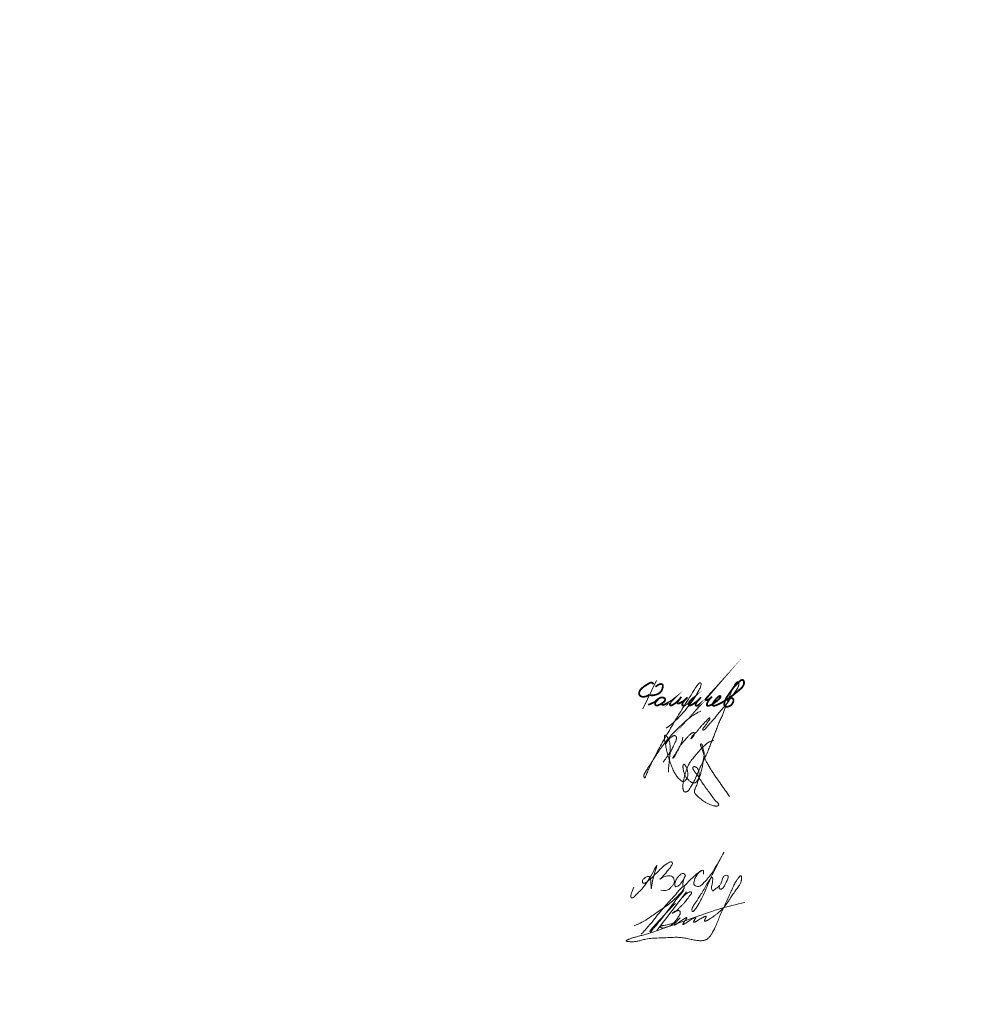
# Model space of a CAD drawing. Header units: millimetres. Extents: x 0 to 210, y 0 to 297.
# Drawn here: x 0 to 96.7, y 0 to 99.8 of the extents above; entities that cross this region are included whole.
import ezdxf

# ---------------------------------------------------------------- set-up
doc = ezdxf.new("R2010")
doc.units = ezdxf.units.MM
for name, pattern in [('K5LT32789', [0]), ('K5LT32790', [0]), ('K5LT32791', [0])]:
    doc.linetypes.add(name, pattern=pattern)
doc.layers.add('Системный слой', color=7, linetype='Continuous')

# ---------------------------------------------------------------- blocks, each defined once
blk = doc.blocks.new('U4')
at = {"layer": 'Системный слой', "color": 5, "linetype": 'K5LT32789', "lineweight": 18, "true_color": 0x0000ff}
for points in [[(67.138, 13.488), (66.991, 13.714), (66.758, 13.714), (66.539, 13.495), (66.291, 13.247), (66.093, 12.907), (66.009, 12.459), (66.146, 12.322), (66.387, 12.381), (66.535, 12.529), (66.708, 12.737), (66.946, 13.099), (67.205, 13.618), (66.946, 13.099), (66.856, 12.682), (66.856, 12.438), (66.917, 12.377), (67.028, 12.416), (67.532, 12.982), (68.083, 13.482), (68.362, 13.734), (68.66, 13.931), (68.797, 14.015), (68.907, 14.015), (68.963, 13.862), (68.963, 13.692), (68.963, 13.512), (68.963, 13.862), (68.907, 14.015), (68.797, 14.022), (68.362, 13.734), (67.96, 12.936), (67.96, 12.581), (68.123, 12.418), (68.354, 12.358), (68.587, 12.358), (68.775, 12.546), (69.013, 12.785), (69.78, 13.551), (71.627, 16.981), (69.78, 13.551), (69.124, 11.913), (68.621, 10.852), (68.167, 10.14), (67.869, 9.786), (67.776, 9.864), (67.776, 10.167), (67.989, 10.548), (68.378, 11.067), (68.996, 12.088), (69.622, 13.157), (69.758, 13.293), (69.86, 13.278), (69.89, 13.112), (69.837, 12.75), (69.795, 12.462), (69.739, 12.176), (69.797, 11.966), (69.915, 11.904), (70.078, 12.068), (70.387, 12.311), (70.665, 12.588), (70.488, 12.22), (70.571, 12.137), (70.695, 12.085), (70.834, 12.137), (71.008, 12.311), (71.474, 13.281), (71.418, 13.478), (71.242, 13.527), (71.014, 13.471), (70.865, 13.181), (70.757, 12.849), (70.665, 12.563)], [(61.909, 12.309), (61.773, 11.93), (61.638, 11.555), (61.595, 11.322), (61.695, 11.222), (61.835, 11.222), (61.966, 11.353), (62.341, 11.728), (63.267, 12.654), (64.593, 15.26), (63.796, 13.312), (63.655, 11.57), (63.655, 13.176), (63.494, 13.435), (63.109, 13.352), (62.847, 13.09), (62.756, 12.854), (62.844, 12.688), (63.083, 12.688), (63.655, 13.176), (64.437, 13.958), (64.98, 14.5), (65.589, 14.901), (65.853, 14.822), (65.786, 14.601), (65.631, 14.321), (65.118, 13.714), (64.691, 13.208), (64.4, 13.011), (64.97, 13.396), (65.428, 13.48), (65.725, 13.415), (65.927, 13.265), (66.018, 13.021), (66.018, 12.731), (65.839, 12.464), (65.659, 12.283), (65.377, 12.001), (65.066, 11.93), (64.632, 12.009)]]:
    blk.add_open_spline(points, degree=3, dxfattribs=at)
blk = doc.blocks.new('U5')
at = {"layer": 'Системный слой', "color": 5, "linetype": 'K5LT32790', "lineweight": 18, "true_color": 0x0000ff}
blk.add_open_spline([(65.408, 23.902), (65.432, 24.785), (65.654, 25.782), (65.552, 26.836), (65.496, 27.041), (65.442, 27.178), (65.381, 27.296), (65.314, 27.401), (65.25, 27.488), (65.196, 27.553), (65.158, 27.592), (65.134, 27.613), (65.118, 27.624), (65.107, 27.631), (65.097, 27.636), (65.09, 27.638), (65.083, 27.64), (65.077, 27.64), (65.072, 27.64), (65.067, 27.639), (65.063, 27.638), (65.059, 27.636), (65.055, 27.633), (65.051, 27.629), (65.046, 27.623), (65.042, 27.617), (65.038, 27.609), (65.034, 27.599), (65.029, 27.585), (65.025, 27.568), (65.021, 27.545), (65.016, 27.513), (65.013, 27.465), (65.011, 27.4), (65.012, 27.317), (65.015, 27.223), (65.024, 27.12), (65.04, 27.005), (65.068, 26.861), (65.111, 26.667), (65.167, 26.376), (65.249, 25.963), (65.389, 25.44), (65.594, 24.88), (65.79, 24.353), (65.979, 23.913), (66.167, 23.593), (66.347, 23.363), (66.502, 23.202), (66.619, 23.089), (66.702, 23.028), (66.757, 23), (66.797, 22.985), (66.834, 22.976), (66.871, 22.972), (66.909, 22.971), (66.947, 22.975), (66.984, 22.982), (67.018, 22.993), (67.048, 23.006), (67.075, 23.022), (67.099, 23.04), (67.123, 23.062), (67.15, 23.092), (67.183, 23.138), (67.225, 23.203), (67.274, 23.288), (67.319, 23.384), (67.351, 23.478), (67.369, 23.567), (67.377, 23.656), (67.376, 23.757), (67.363, 23.882), (67.333, 24.037), (67.288, 24.203), (67.236, 24.355), (67.19, 24.467), (67.148, 24.538), (67.113, 24.586), (67.082, 24.623), (67.054, 24.653), (67.032, 24.672), (67.015, 24.684), (67.003, 24.69), (66.994, 24.693), (66.986, 24.696), (66.979, 24.696), (66.974, 24.697), (66.969, 24.696), (66.964, 24.695), (66.959, 24.693), (66.955, 24.691), (66.95, 24.687), (66.944, 24.683), (66.939, 24.677), (66.933, 24.669), (66.926, 24.659), (66.918, 24.645), (66.909, 24.626), (66.9, 24.6), (66.89, 24.566), (66.881, 24.526), (66.875, 24.48), (66.872, 24.427), (66.876, 24.363), (66.888, 24.277), (66.91, 24.153), (66.937, 23.994), (66.981, 23.817), (67.043, 23.652), (67.121, 23.5), (67.215, 23.355), (67.326, 23.213), (67.448, 23.087), (67.563, 22.986), (67.663, 22.917), (67.748, 22.873), (67.821, 22.845), (67.888, 22.827), (67.947, 22.818), (67.998, 22.817), (68.041, 22.82), (68.077, 22.828), (68.109, 22.839), (68.137, 22.852), (68.165, 22.869), (68.195, 22.892), (68.229, 22.923), (68.268, 22.966), (68.312, 23.025), (68.36, 23.1), (68.408, 23.191), (68.449, 23.292), (68.48, 23.399), (68.5, 23.513), (68.509, 23.635), (68.506, 23.766), (68.491, 23.898), (68.464, 24.019), (68.429, 24.12), (68.392, 24.2), (68.353, 24.261), (68.316, 24.308), (68.278, 24.345), (68.239, 24.376), (68.197, 24.403), (68.153, 24.425), (68.11, 24.442), (68.071, 24.453), (68.039, 24.457), (68.013, 24.458), (67.99, 24.456), (67.97, 24.451), (67.95, 24.445), (67.931, 24.437), (67.914, 24.427), (67.899, 24.417), (67.888, 24.407), (67.88, 24.397), (67.874, 24.388), (67.869, 24.379), (67.866, 24.371), (67.863, 24.361), (67.862, 24.35), (67.861, 24.337), (67.862, 24.323), (67.865, 24.305), (67.871, 24.284), (67.881, 24.256), (67.898, 24.218), (67.924, 24.166), (67.959, 24.096), (68.004, 24.015), (68.066, 23.922), (68.154, 23.815), (68.283, 23.662), (68.45, 23.426), (68.663, 23.089), (68.92, 22.67), (69.253, 22.222), (69.587, 21.785), (69.866, 21.402), (70.062, 21.118), (70.22, 20.968), (70.324, 20.879), (70.386, 20.811), (70.424, 20.754), (70.447, 20.711), (70.463, 20.674), (70.472, 20.643), (70.476, 20.619), (70.477, 20.601), (70.476, 20.587), (70.473, 20.574), (70.47, 20.564), (70.466, 20.555), (70.46, 20.546), (70.454, 20.538), (70.445, 20.53), (70.435, 20.521), (70.421, 20.512), (70.404, 20.502), (70.382, 20.493), (70.354, 20.484), (70.323, 20.476), (70.287, 20.471), (70.244, 20.469), (70.191, 20.472), (70.12, 20.483), (70.017, 20.504), (69.864, 20.546), (69.642, 20.625), (69.374, 20.744), (69.093, 20.882), (68.87, 21.025), (68.693, 21.173), (68.531, 21.317), (68.358, 21.471), (68.207, 21.606), (68.115, 21.713), (68.071, 21.782), (68.05, 21.826), (68.038, 21.865), (68.031, 21.901), (68.027, 21.939), (68.027, 21.976), (68.031, 22.014), (68.039, 22.053), (68.053, 22.097), (68.075, 22.154), (68.11, 22.229), (68.161, 22.346), (68.229, 22.507), (68.298, 22.72), (68.376, 22.952), (68.471, 23.204), (68.581, 23.508), (68.705, 23.896), (68.814, 24.341), (68.879, 24.757), (68.92, 25.092), (68.968, 25.353), (69.008, 25.566), (69.016, 25.738), (69, 25.875), (68.973, 26.007), (68.933, 26.155), (68.896, 26.309), (68.869, 26.449), (68.841, 26.553), (68.819, 26.626), (68.802, 26.673), (68.788, 26.703), (68.777, 26.719), (68.768, 26.73), (68.761, 26.736), (68.754, 26.741), (68.747, 26.745), (68.741, 26.747), (68.735, 26.749), (68.729, 26.749), (68.723, 26.749), (68.717, 26.748), (68.71, 26.747), (68.703, 26.744), (68.695, 26.74), (68.687, 26.736), (68.679, 26.73), (68.672, 26.724), (68.666, 26.717), (68.661, 26.709), (68.656, 26.7), (68.652, 26.69), (68.648, 26.679), (68.646, 26.666), (68.645, 26.65), (68.646, 26.631), (68.649, 26.607), (68.655, 26.578), (68.666, 26.541), (68.684, 26.496), (68.71, 26.439), (68.747, 26.367), (68.783, 26.277), (68.816, 26.169), (68.854, 26.04), (68.909, 25.876), (68.979, 25.677), (69.047, 25.453), (69.104, 25.244), (69.173, 25.059), (69.257, 24.902), (69.357, 24.742), (69.472, 24.562), (69.604, 24.334), (69.776, 24.033), (69.997, 23.688), (70.251, 23.326), (70.496, 22.983), (70.938, 22.364), (71.287, 21.85), (71.554, 21.441)], degree=3, knots=[0, 0, 0, 0, 23.088924, 25.905784, 27.368497, 28.578535, 29.721875, 30.813961, 31.805183, 32.534012, 32.992903, 33.225793, 33.377047, 33.48833, 33.574551, 33.643805, 33.701224, 33.750367, 33.79387, 33.833355, 33.872141, 33.912355, 33.95659, 34.00557, 34.061357, 34.126468, 34.204109, 34.298549, 34.415744, 34.564555, 34.759459, 35.028229, 35.412864, 35.997175, 36.728139, 37.568941, 38.433825, 39.401332, 40.578431, 42.235398, 44.569602, 48.269133, 53.187712, 58.58434, 63.764044, 67.778676, 70.998143, 73.369834, 75.349816, 76.796874, 77.581324, 78.028914, 78.378087, 78.696803, 79.013489, 79.343373, 79.678587, 80.006824, 80.317932, 80.606471, 80.866035, 81.11641, 81.383983, 81.718354, 82.16781, 82.839361, 83.733235, 84.705422, 85.582724, 86.324391, 87.057116, 87.890757, 88.945341, 90.321141, 91.965571, 93.426367, 94.484215, 95.101021, 95.580997, 96.013141, 96.361093, 96.626002, 96.782739, 96.889142, 96.971138, 97.03813, 97.095272, 97.145901, 97.188561, 97.228747, 97.268915, 97.315311, 97.366861, 97.425655, 97.494454, 97.577142, 97.679623, 97.811915, 97.985663, 98.226797, 98.532587, 98.897786, 99.296036, 99.737821, 100.261724, 100.964229, 101.99978, 103.525411, 105.150667, 106.72453, 108.093532, 109.590313, 111.195302, 112.777483, 114.126394, 115.159714, 115.93325, 116.599105, 117.196687, 117.716186, 118.147278, 118.512091, 118.830828, 119.112084, 119.376147, 119.650254, 119.966184, 120.348472, 120.832611, 121.462575, 122.257884, 123.166317, 124.121896, 125.077441, 126.058759, 127.110722, 128.27138, 129.455541, 130.54928, 131.472222, 132.224076, 132.842804, 133.343527, 133.786162, 134.209733, 134.641953, 135.076751, 135.490934, 135.840567, 136.1162, 136.329021, 136.516582, 136.697073, 136.87991, 137.063295, 137.235465, 137.38613, 137.514261, 137.623548, 137.718445, 137.797689, 137.875651, 137.957944, 138.055516, 138.163779, 138.288043, 138.436309, 138.622516, 138.862075, 139.203128, 139.704326, 140.381097, 141.218915, 142.127317, 143.259517, 144.821141, 147.317764, 150.75711, 155.19517, 160.069171, 165.224464, 169.471142, 172.421411, 174.092925, 175.138298, 175.966748, 176.479558, 176.900272, 177.244752, 177.52135, 177.72293, 177.873709, 177.996322, 178.101436, 178.195314, 178.281517, 178.366118, 178.454913, 178.554755, 178.670049, 178.807074, 178.975201, 179.187234, 179.439473, 179.719727, 180.029511, 180.383269, 180.823448, 181.407111, 182.246837, 183.563618, 185.512414, 188.365901, 191.16936, 193.636194, 195.215931, 197.147086, 199.269225, 201.224518, 202.392176, 202.935446, 203.335749, 203.665039, 203.98044, 204.30527, 204.630666, 204.95421, 205.28424, 205.683122, 206.145312, 206.866804, 207.837862, 209.464316, 211.387339, 213.648133, 215.828171, 218.361631, 222.046321, 226.400789, 230.237614, 232.987127, 235.143069, 237.145235, 238.600123, 239.59432, 240.714469, 242.086859, 243.579513, 244.83703, 245.773068, 246.379449, 246.80954, 247.077534, 247.227517, 247.33398, 247.41847, 247.489521, 247.552012, 247.609222, 247.663606, 247.717168, 247.768592, 247.820784, 247.876677, 247.942191, 248.018083, 248.10247, 248.189421, 248.269471, 248.347072, 248.425637, 248.512886, 248.605679, 248.706816, 248.820413, 248.952282, 249.111489, 249.313956, 249.574155, 249.89782, 250.303709, 250.841791, 251.528272, 252.381244, 253.359593, 254.475963, 255.872687, 257.851092, 259.938273, 261.963603, 263.469883, 265.046448, 266.586695, 268.366913, 270.599666, 273.407082, 277.373027, 281.234201, 284.882343, 288.313023, 301, 301, 301, 301], dxfattribs=at)
blk = doc.blocks.new('U6')
at = {"layer": 'Системный слой', "color": 5, "linetype": 'K5LT32790', "lineweight": 18, "true_color": 0x0000ff}
for points, knots in [([(66.874, 27.413), (66.822, 27.093), (66.665, 26.686), (66.427, 26.193), (66.264, 25.932), (66.152, 25.719), (66.084, 25.585), (66.044, 25.508), (66.016, 25.462), (65.99, 25.428), (65.966, 25.398), (65.941, 25.371), (65.916, 25.344), (65.894, 25.321), (65.876, 25.305), (65.865, 25.295), (65.859, 25.29), (65.855, 25.287), (65.852, 25.285), (65.849, 25.284), (65.847, 25.283), (65.846, 25.282), (65.844, 25.282), (65.843, 25.282), (65.842, 25.283), (65.841, 25.284), (65.841, 25.286), (65.841, 25.288), (65.842, 25.291), (65.843, 25.294), (65.844, 25.297), (65.845, 25.302), (65.848, 25.308), (65.852, 25.318), (65.858, 25.333), (65.866, 25.352), (65.875, 25.374), (65.885, 25.4), (65.898, 25.43), (65.917, 25.464), (65.942, 25.501), (65.975, 25.546), (66.02, 25.605), (66.086, 25.695), (66.172, 25.825), (66.269, 25.988), (66.363, 26.157), (66.46, 26.33), (66.574, 26.52), (66.715, 26.721), (66.868, 26.9), (67, 27.057), (67.14, 27.223), (67.305, 27.415), (67.497, 27.604), (67.643, 27.745), (67.737, 27.819), (67.786, 27.848), (67.823, 27.866), (67.859, 27.881), (67.893, 27.892), (67.92, 27.897), (67.94, 27.899), (67.955, 27.899), (67.966, 27.898), (67.975, 27.896), (67.982, 27.893), (67.988, 27.89), (67.993, 27.886), (67.997, 27.882), (68.001, 27.877), (68.004, 27.872), (68.007, 27.865), (68.009, 27.858), (68.011, 27.848), (68.013, 27.836), (68.014, 27.821), (68.013, 27.799), (68.01, 27.769), (68.004, 27.73), (67.997, 27.687), (67.988, 27.643), (67.975, 27.602), (67.96, 27.566), (67.939, 27.53), (67.913, 27.492), (67.882, 27.453), (67.851, 27.415), (67.823, 27.383), (67.8, 27.36), (67.778, 27.34), (67.758, 27.322), (67.738, 27.305), (67.721, 27.292), (67.709, 27.284), (67.702, 27.279), (67.697, 27.276), (67.693, 27.275), (67.691, 27.273), (67.688, 27.273), (67.686, 27.272), (67.685, 27.272), (67.683, 27.273), (67.682, 27.273), (67.681, 27.274), (67.681, 27.275), (67.68, 27.277), (67.68, 27.278), (67.68, 27.28), (67.681, 27.283), (67.681, 27.286), (67.682, 27.289), (67.684, 27.293), (67.686, 27.299), (67.689, 27.307), (67.695, 27.318), (67.703, 27.334), (67.713, 27.351), (67.723, 27.369), (67.733, 27.385), (67.744, 27.403), (67.759, 27.427), (67.779, 27.463), (67.804, 27.51), (67.838, 27.562), (67.882, 27.617), (67.944, 27.68), (68.027, 27.751), (68.13, 27.838), (68.226, 27.94), (68.316, 28.049), (68.401, 28.151), (68.494, 28.26), (68.59, 28.375), (68.686, 28.5), (68.784, 28.628), (68.908, 28.758), (69.047, 28.887), (69.181, 29.012), (69.277, 29.113), (69.342, 29.187), (69.388, 29.238), (69.427, 29.281), (69.46, 29.317), (69.487, 29.344), (69.506, 29.36), (69.52, 29.37), (69.529, 29.375), (69.536, 29.378), (69.542, 29.38), (69.547, 29.381), (69.552, 29.381), (69.556, 29.381), (69.559, 29.38), (69.562, 29.379), (69.565, 29.377), (69.567, 29.375), (69.57, 29.373), (69.572, 29.37), (69.575, 29.366), (69.577, 29.361), (69.58, 29.355), (69.583, 29.347), (69.585, 29.336), (69.588, 29.322), (69.589, 29.305), (69.589, 29.286), (69.587, 29.268), (69.584, 29.249), (69.579, 29.231), (69.571, 29.211), (69.559, 29.188), (69.539, 29.158), (69.507, 29.116), (69.459, 29.052), (69.392, 28.967), (69.313, 28.865), (69.237, 28.749), (69.165, 28.633), (69.087, 28.543), (69.029, 28.466), (68.986, 28.404), (68.946, 28.358), (68.912, 28.325), (68.889, 28.299), (68.877, 28.279), (68.87, 28.264), (68.866, 28.251), (68.863, 28.239), (68.862, 28.226), (68.863, 28.214), (68.864, 28.201), (68.867, 28.189), (68.87, 28.178), (68.874, 28.17), (68.879, 28.163), (68.883, 28.158), (68.887, 28.154), (68.891, 28.15), (68.895, 28.148), (68.9, 28.145), (68.906, 28.144), (68.912, 28.143), (68.919, 28.142), (68.927, 28.143), (68.936, 28.144), (68.948, 28.147), (68.962, 28.152), (68.981, 28.16), (69.006, 28.173), (69.037, 28.192), (69.072, 28.216), (69.11, 28.245), (69.151, 28.281), (69.198, 28.329), (69.257, 28.4), (69.338, 28.508), (69.456, 28.663), (69.625, 28.853), (69.845, 29.084), (70.082, 29.36), (70.338, 29.674), (70.59, 29.983), (70.851, 30.279), (71.108, 30.572), (71.368, 30.893), (71.608, 31.243), (71.846, 31.588), (72.081, 31.901), (72.265, 32.176), (72.394, 32.376), (72.456, 32.514), (72.481, 32.606), (72.496, 32.68), (72.506, 32.739), (72.513, 32.782), (72.517, 32.816), (72.517, 32.847), (72.514, 32.873), (72.509, 32.896), (72.502, 32.914), (72.494, 32.932), (72.483, 32.948), (72.472, 32.963), (72.461, 32.974), (72.449, 32.984), (72.438, 32.991), (72.428, 32.996), (72.418, 32.999), (72.408, 33.001), (72.397, 33.003), (72.384, 33.002), (72.371, 33.001), (72.355, 32.997), (72.338, 32.991), (72.317, 32.982), (72.294, 32.969), (72.268, 32.951), (72.241, 32.93), (72.215, 32.903), (72.186, 32.868), (72.157, 32.827), (72.125, 32.773), (72.086, 32.701), (72.022, 32.589), (71.935, 32.426), (71.842, 32.209), (71.748, 31.959), (71.651, 31.701), (71.537, 31.43), (71.41, 31.136), (71.288, 30.811), (71.167, 30.467), (71.04, 30.108), (70.892, 29.719), (70.701, 29.304), (70.507, 28.903), (70.367, 28.546), (70.279, 28.301), (70.228, 28.16), (70.197, 28.072), (70.156, 27.958), (70.082, 27.756), (69.967, 27.46), (69.813, 27.089), (69.644, 26.662), (69.451, 26.156), (69.196, 25.581), (68.865, 24.923), (68.538, 24.204), (68.228, 23.477), (67.941, 22.857), (67.666, 22.446), (67.538, 22.184), (67.455, 22.064), (67.401, 22.009), (67.361, 21.978), (67.322, 21.953), (67.282, 21.934), (67.238, 21.918), (67.192, 21.906), (67.147, 21.9), (67.105, 21.898), (67.072, 21.9), (67.046, 21.904), (67.027, 21.91), (67.012, 21.916), (67, 21.923), (66.99, 21.931), (66.98, 21.941), (66.971, 21.952), (66.961, 21.967), (66.952, 21.985), (66.941, 22.01), (66.93, 22.046), (66.917, 22.1), (66.898, 22.175), (66.876, 22.268), (66.858, 22.368), (66.853, 22.467), (66.86, 22.572), (66.879, 22.695), (66.909, 22.85), (66.944, 23.058), (66.987, 23.324), (67.056, 23.629), (67.15, 23.907), (67.228, 24.134), (67.289, 24.317), (67.351, 24.486), (67.435, 24.661), (67.557, 24.858), (67.749, 25.119), (68.016, 25.471), (68.385, 25.888), (68.766, 26.306), (69.12, 26.654), (69.389, 26.875), (69.594, 26.994), (69.78, 27.073), (69.913, 27.115), (69.993, 27.141)], [0, 0, 0, 0, 9.050129, 12.27524, 15.459, 17.73484, 19.057413, 19.710841, 20.186256, 20.578255, 20.920156, 21.263228, 21.624829, 21.943402, 22.174143, 22.29629, 22.36276, 22.406894, 22.439057, 22.464194, 22.484922, 22.502166, 22.516262, 22.528133, 22.539447, 22.552242, 22.56817, 22.588053, 22.611987, 22.639741, 22.672744, 22.715192, 22.776687, 22.87041, 23.023044, 23.2152, 23.446308, 23.698853, 24.014406, 24.364067, 24.793807, 25.28352, 25.941626, 26.877925, 28.429965, 30.348657, 32.240773, 33.898399, 35.948367, 38.485583, 40.825304, 42.59187, 44.267244, 46.970047, 49.74801, 51.863744, 52.701471, 53.104911, 53.483029, 53.862972, 54.210178, 54.473163, 54.650607, 54.780151, 54.882015, 54.96597, 55.037892, 55.101774, 55.160577, 55.215489, 55.269733, 55.3265, 55.390437, 55.464507, 55.552848, 55.661752, 55.802045, 55.996896, 56.278982, 56.657771, 57.087852, 57.530059, 57.926999, 58.28654, 58.645161, 59.086887, 59.580412, 60.070145, 60.456808, 60.770321, 61.020502, 61.287434, 61.539711, 61.751465, 61.877288, 61.951174, 62.001019, 62.037083, 62.064047, 62.085222, 62.102691, 62.117816, 62.131035, 62.143011, 62.154708, 62.167188, 62.181333, 62.197688, 62.21651, 62.238222, 62.264236, 62.296726, 62.338711, 62.394112, 62.469848, 62.581386, 62.750144, 62.953234, 63.151975, 63.325302, 63.501424, 63.750698, 64.126703, 64.655732, 65.239268, 65.888652, 66.649933, 67.724768, 68.970934, 70.450533, 71.673771, 72.965674, 74.199734, 75.716608, 77.191491, 78.669398, 80.263602, 82.259995, 84.0227, 85.431088, 86.180031, 86.82002, 87.357354, 87.830339, 88.196682, 88.427814, 88.563885, 88.657509, 88.728451, 88.784957, 88.831759, 88.871976, 88.907862, 88.941164, 88.973333, 89.002363, 89.031139, 89.061129, 89.097204, 89.139544, 89.190239, 89.252182, 89.329582, 89.428874, 89.559889, 89.727893, 89.910432, 90.08993, 90.259821, 90.437176, 90.634512, 90.867411, 91.167757, 91.627014, 92.382088, 93.419966, 94.672454, 96.030915, 97.344377, 98.512333, 99.382533, 100.080146, 100.642761, 101.098523, 101.416568, 101.614452, 101.761411, 101.888131, 102.002041, 102.112642, 102.228685, 102.353162, 102.475542, 102.582798, 102.67162, 102.744553, 102.805473, 102.857643, 102.905538, 102.953137, 103.003348, 103.057077, 103.11538, 103.180499, 103.255316, 103.343787, 103.451799, 103.589159, 103.775473, 104.036879, 104.381072, 104.782032, 105.231565, 105.731185, 106.331113, 107.131661, 108.329516, 110.150194, 112.636877, 115.501671, 119.160964, 122.898631, 126.952961, 130.409086, 134.037174, 137.994275, 142.035946, 146.041027, 149.822245, 153.085433, 155.385996, 156.523495, 157.344961, 158.084473, 158.656408, 159.032405, 159.319553, 159.62593, 159.882585, 160.081757, 160.265654, 160.447561, 160.63144, 160.806021, 160.962993, 161.100471, 161.220792, 161.327559, 161.424857, 161.521276, 161.623153, 161.736504, 161.863212, 162.008568, 162.179889, 162.387514, 162.643846, 162.945007, 163.264358, 163.6135, 164.014772, 164.533206, 165.020618, 165.794064, 166.857794, 168.64401, 171.006738, 173.517367, 176.204619, 178.789913, 181.800729, 185.264053, 188.598832, 192.086757, 196.039981, 200.351441, 204.98312, 208.606796, 211.174086, 212.324149, 212.840152, 213.814159, 215.76165, 218.911517, 222.760316, 227.121283, 231.883071, 238.054257, 244.879079, 252.670992, 260.372327, 267.206768, 271.910472, 274.294825, 275.442431, 276.007431, 276.456493, 276.872537, 277.298483, 277.734538, 278.182349, 278.627236, 279.027811, 279.347916, 279.582846, 279.760539, 279.906542, 280.032941, 280.152577, 280.276179, 280.413989, 280.572354, 280.762102, 281.004984, 281.334701, 281.830666, 282.557033, 283.530703, 284.521091, 285.429966, 286.323075, 287.47734, 288.942216, 290.783007, 293.428229, 296.57457, 299.586331, 301.717918, 303.359613, 305.016414, 306.799751, 308.827327, 311.560281, 315.955926, 321.284596, 327.290578, 331.929165, 335.294372, 337.07654, 338.608554, 341, 341, 341, 341]), ([(65.174, 28.328), (65.826, 28.785), (66.647, 29.56), (67.536, 30.697), (68.081, 31.413), (68.404, 32.023), (68.612, 32.389), (68.679, 32.581), (68.7, 32.681), (68.709, 32.741), (68.709, 32.78), (68.706, 32.804), (68.701, 32.82), (68.696, 32.834), (68.69, 32.844), (68.683, 32.854), (68.676, 32.862), (68.667, 32.87), (68.656, 32.878), (68.643, 32.885), (68.629, 32.891), (68.613, 32.896), (68.598, 32.899), (68.583, 32.901), (68.569, 32.9), (68.557, 32.899), (68.545, 32.895), (68.533, 32.891), (68.52, 32.884), (68.506, 32.875), (68.49, 32.862), (68.47, 32.842), (68.441, 32.81), (68.393, 32.754), (68.311, 32.653), (68.181, 32.476), (67.995, 32.187), (67.748, 31.758), (67.355, 31.148), (66.751, 30.2), (65.948, 28.876), (65.063, 27.355), (64.33, 26.029), (63.844, 25.113), (63.576, 24.582), (63.431, 24.258), (63.328, 24.013), (63.244, 23.801), (63.173, 23.613), (63.12, 23.471), (63.089, 23.388), (63.071, 23.351), (63.062, 23.335), (63.056, 23.325), (63.05, 23.319), (63.045, 23.314), (63.041, 23.311), (63.037, 23.308), (63.033, 23.307), (63.03, 23.306), (63.026, 23.306), (63.023, 23.306), (63.02, 23.307), (63.017, 23.308), (63.014, 23.31), (63.011, 23.312), (63.007, 23.314), (63.004, 23.318), (62.999, 23.323), (62.994, 23.33), (62.987, 23.34), (62.979, 23.354), (62.969, 23.374), (62.957, 23.401), (62.946, 23.434), (62.938, 23.47), (62.934, 23.509), (62.934, 23.55), (62.938, 23.592), (62.948, 23.637), (62.963, 23.684), (62.985, 23.734), (63.019, 23.796), (63.079, 23.891), (63.189, 24.071), (63.405, 24.414), (63.803, 25.044), (64.387, 25.935), (65.125, 27.012), (65.997, 27.959), (66.842, 28.765), (67.527, 29.384), (68.136, 29.8), (68.511, 29.974), (68.687, 30.057)], [0, 0, 0, 0, 8.550609, 12.054989, 15.548009, 18.191121, 19.498995, 20.058209, 20.381615, 20.589671, 20.716665, 20.79368, 20.851701, 20.900722, 20.944653, 20.985245, 21.025642, 21.06834, 21.115939, 21.168338, 21.224707, 21.283052, 21.340576, 21.394663, 21.443781, 21.488289, 21.53119, 21.575808, 21.625508, 21.683081, 21.754287, 21.848548, 21.98875, 22.223415, 22.641351, 23.38396, 24.591455, 26.333193, 28.725175, 32.394143, 38.444137, 45.386804, 51.336644, 54.759282, 56.550214, 57.736198, 58.581068, 59.410817, 60.190375, 60.748602, 61.044545, 61.139793, 61.19713, 61.237089, 61.267135, 61.290713, 61.309862, 61.325937, 61.339917, 61.352551, 61.36445, 61.376142, 61.388111, 61.400062, 61.412022, 61.424542, 61.439066, 61.45699, 61.479741, 61.509795, 61.550475, 61.607942, 61.688058, 61.795635, 61.922219, 62.059168, 62.198495, 62.342871, 62.495112, 62.658157, 62.830855, 63.02153, 63.245709, 63.594568, 64.237865, 65.516344, 67.957442, 72.253573, 76.989753, 81.977365, 86.090995, 89.562811, 91.905588, 94, 94, 94, 94]), ([(65.159, 26.755), (65.292, 26.956), (65.444, 27.218), (65.692, 27.438), (65.784, 27.502), (65.857, 27.542), (65.914, 27.566), (65.957, 27.579), (65.99, 27.584), (66.017, 27.584), (66.04, 27.582), (66.062, 27.578), (66.083, 27.571), (66.104, 27.561), (66.125, 27.549), (66.145, 27.535), (66.163, 27.518), (66.179, 27.5), (66.192, 27.482), (66.202, 27.463), (66.21, 27.443), (66.217, 27.42), (66.221, 27.394), (66.224, 27.363), (66.223, 27.323), (66.217, 27.272), (66.204, 27.202), (66.18, 27.108), (66.136, 26.979), (66.052, 26.786), (65.92, 26.502), (65.736, 26.15), (65.515, 25.8), (65.298, 25.497), (65.09, 25.205), (64.952, 25.011), (64.876, 24.903)], [0, 0, 0, 0, 6.031327, 7.224988, 8.103691, 8.779791, 9.271523, 9.620615, 9.879085, 10.092232, 10.278511, 10.453749, 10.630111, 10.818394, 11.017829, 11.223201, 11.427374, 11.623322, 11.806227, 11.978077, 12.150954, 12.337468, 12.550087, 12.799771, 13.111892, 13.519386, 14.078895, 14.842107, 15.895849, 17.445078, 19.990893, 23.601088, 27.190299, 30.147219, 32.759048, 36, 36, 36, 36])]:
    blk.add_open_spline(points, degree=3, knots=knots, dxfattribs=at)
blk = doc.blocks.new('U7')
at = {"layer": 'Системный слой', "color": 5, "linetype": 'K5LT32790', "lineweight": 18, "true_color": 0x0000ff}
blk.add_line((67.232, 11.836), (64.256, 7.935), dxfattribs=at)
for points, knots in [([(66.667, 11.096), (66.803, 11.268), (66.995, 11.48), (67.271, 11.671), (67.4, 11.75), (67.491, 11.805), (67.549, 11.828), (67.582, 11.836), (67.605, 11.839), (67.626, 11.839), (67.644, 11.836), (67.661, 11.832), (67.677, 11.825), (67.692, 11.818), (67.706, 11.809), (67.718, 11.799), (67.728, 11.789), (67.735, 11.781), (67.74, 11.773), (67.744, 11.765), (67.747, 11.756), (67.749, 11.747), (67.751, 11.736), (67.75, 11.725), (67.749, 11.712), (67.745, 11.698), (67.739, 11.682), (67.73, 11.662), (67.715, 11.637), (67.692, 11.604), (67.656, 11.557), (67.604, 11.495), (67.541, 11.413), (67.467, 11.31), (67.382, 11.185), (67.275, 11.031), (67.122, 10.848), (66.939, 10.654), (66.75, 10.462), (66.597, 10.305), (66.471, 10.175), (66.381, 10.076), (66.303, 9.995), (66.242, 9.941), (66.19, 9.901), (66.142, 9.868), (66.09, 9.834), (66.03, 9.798), (65.967, 9.761), (65.912, 9.731), (65.873, 9.711), (65.849, 9.699), (65.834, 9.692), (65.824, 9.687), (65.816, 9.683), (65.811, 9.681), (65.806, 9.68), (65.804, 9.679), (65.801, 9.678), (65.8, 9.678), (65.799, 9.678), (65.798, 9.678), (65.797, 9.678), (65.797, 9.678), (65.797, 9.679), (65.798, 9.68), (65.799, 9.681), (65.8, 9.682), (65.801, 9.683), (65.803, 9.685), (65.805, 9.687), (65.808, 9.689), (65.811, 9.692), (65.816, 9.695), (65.822, 9.699), (65.831, 9.705), (65.842, 9.713), (65.86, 9.725), (65.886, 9.743), (65.925, 9.768), (65.977, 9.8), (66.036, 9.836), (66.102, 9.871), (66.171, 9.901), (66.24, 9.922), (66.305, 9.935), (66.364, 9.941), (66.415, 9.943), (66.456, 9.939), (66.487, 9.933), (66.51, 9.925), (66.527, 9.917), (66.541, 9.908), (66.553, 9.898), (66.563, 9.887), (66.573, 9.875), (66.582, 9.86), (66.59, 9.842), (66.598, 9.82), (66.604, 9.794), (66.608, 9.765), (66.61, 9.734), (66.608, 9.7), (66.603, 9.665), (66.593, 9.627), (66.577, 9.582), (66.551, 9.529), (66.507, 9.458), (66.437, 9.358), (66.339, 9.208), (66.211, 9.017), (66.057, 8.816), (65.898, 8.649), (65.751, 8.529), (65.621, 8.447), (65.482, 8.38), (65.322, 8.319), (65.152, 8.261), (65.014, 8.203), (64.917, 8.179), (64.859, 8.175), (64.821, 8.176), (64.789, 8.182), (64.756, 8.19), (64.722, 8.203), (64.687, 8.218), (64.658, 8.233), (64.636, 8.246), (64.621, 8.257), (64.606, 8.267), (64.593, 8.277), (64.581, 8.288), (64.572, 8.299), (64.567, 8.309), (64.564, 8.317), (64.563, 8.325), (64.565, 8.333), (64.569, 8.341), (64.575, 8.348), (64.584, 8.355), (64.596, 8.362), (64.612, 8.37), (64.633, 8.378), (64.66, 8.387), (64.697, 8.397), (64.744, 8.408), (64.807, 8.42), (64.893, 8.435), (65.011, 8.455), (65.177, 8.484), (65.396, 8.528), (65.646, 8.593), (65.886, 8.679), (66.079, 8.775), (66.222, 8.87), (66.329, 8.952), (66.409, 9.022), (66.466, 9.076), (66.505, 9.115), (66.531, 9.142), (66.549, 9.162), (66.562, 9.177), (66.571, 9.188), (66.578, 9.196), (66.583, 9.202), (66.586, 9.207), (66.588, 9.211), (66.59, 9.213), (66.591, 9.215), (66.592, 9.216), (66.592, 9.217), (66.592, 9.218), (66.591, 9.218), (66.591, 9.218), (66.59, 9.218), (66.589, 9.217), (66.587, 9.216), (66.584, 9.214), (66.581, 9.211), (66.575, 9.206), (66.569, 9.2), (66.56, 9.192), (66.548, 9.181), (66.533, 9.166), (66.514, 9.145), (66.487, 9.118), (66.45, 9.079), (66.398, 9.022), (66.321, 8.938), (66.229, 8.833), (66.137, 8.725), (66.071, 8.641), (66.031, 8.587), (66.01, 8.555), (65.997, 8.534), (65.988, 8.518), (65.983, 8.506), (65.98, 8.497), (65.978, 8.49), (65.977, 8.484), (65.978, 8.479), (65.981, 8.475), (65.985, 8.473), (65.991, 8.472), (65.998, 8.472), (66.008, 8.474), (66.021, 8.478), (66.037, 8.485), (66.058, 8.494), (66.085, 8.508), (66.12, 8.528), (66.166, 8.555), (66.228, 8.595), (66.317, 8.653), (66.45, 8.743), (66.623, 8.863), (66.812, 8.992), (66.967, 9.094), (67.072, 9.159), (67.132, 9.192), (67.171, 9.212), (67.199, 9.224), (67.22, 9.232), (67.235, 9.236), (67.247, 9.237), (67.255, 9.237), (67.262, 9.234), (67.267, 9.23), (67.269, 9.225), (67.27, 9.218), (67.269, 9.211), (67.268, 9.203), (67.264, 9.194), (67.26, 9.182), (67.253, 9.168), (67.244, 9.15), (67.23, 9.126), (67.21, 9.094), (67.181, 9.05), (67.136, 8.985), (67.075, 8.899), (67.006, 8.804), (66.949, 8.721), (66.911, 8.663), (66.89, 8.627), (66.877, 8.604), (66.869, 8.587), (66.864, 8.575), (66.862, 8.565), (66.86, 8.558), (66.86, 8.552), (66.861, 8.546), (66.863, 8.541), (66.868, 8.538), (66.874, 8.536), (66.882, 8.535), (66.892, 8.537), (66.905, 8.54), (66.922, 8.545), (66.943, 8.554), (66.971, 8.568), (67.007, 8.587), (67.053, 8.613), (67.117, 8.652), (67.206, 8.709), (67.341, 8.798), (67.515, 8.916), (67.706, 9.044), (67.863, 9.145), (67.97, 9.208), (68.031, 9.241), (68.072, 9.259), (68.101, 9.271), (68.122, 9.277), (68.138, 9.28), (68.151, 9.281), (68.16, 9.279), (68.167, 9.276), (68.172, 9.27), (68.175, 9.263), (68.176, 9.255), (68.175, 9.245), (68.172, 9.233), (68.168, 9.222), (68.163, 9.208), (68.155, 9.191), (68.144, 9.169), (68.127, 9.138), (68.101, 9.093), (68.065, 9.033), (68.025, 8.967), (67.991, 8.909), (67.97, 8.868), (67.959, 8.842), (67.952, 8.825), (67.949, 8.813), (67.947, 8.804), (67.946, 8.798), (67.946, 8.791), (67.947, 8.784), (67.95, 8.777), (67.955, 8.771), (67.962, 8.767), (67.971, 8.765), (67.982, 8.764), (67.995, 8.766), (68.013, 8.769), (68.035, 8.776), (68.064, 8.786), (68.1, 8.802), (68.149, 8.825), (68.214, 8.858), (68.306, 8.909), (68.445, 8.99), (68.62, 9.096), (68.806, 9.205), (68.949, 9.283), (69.042, 9.328), (69.092, 9.348), (69.126, 9.359), (69.152, 9.365), (69.172, 9.368), (69.186, 9.368), (69.198, 9.365), (69.207, 9.361), (69.213, 9.355), (69.217, 9.347), (69.219, 9.338), (69.22, 9.328), (69.219, 9.318), (69.217, 9.308), (69.213, 9.296), (69.208, 9.28), (69.2, 9.26), (69.188, 9.232), (69.168, 9.191), (69.141, 9.137), (69.11, 9.077), (69.085, 9.026), (69.069, 8.988), (69.061, 8.965), (69.056, 8.949), (69.054, 8.937), (69.053, 8.925), (69.053, 8.915), (69.055, 8.906), (69.058, 8.898), (69.063, 8.892), (69.068, 8.887), (69.075, 8.883), (69.083, 8.88), (69.093, 8.878), (69.105, 8.877), (69.119, 8.878), (69.137, 8.881), (69.159, 8.886), (69.186, 8.894), (69.22, 8.907), (69.263, 8.926), (69.319, 8.953), (69.395, 8.993), (69.501, 9.054), (69.658, 9.151), (69.858, 9.285), (70.087, 9.446), (70.302, 9.608), (70.499, 9.768), (70.676, 9.924), (70.845, 10.089), (71.013, 10.272), (71.195, 10.5), (71.391, 10.785), (71.616, 11.137), (71.884, 11.534), (72.172, 11.952), (72.438, 12.316), (72.622, 12.577), (72.702, 12.753), (72.738, 12.864), (72.76, 12.965), (72.774, 13.061), (72.781, 13.156), (72.782, 13.242), (72.778, 13.31), (72.771, 13.357), (72.764, 13.387), (72.757, 13.407), (72.751, 13.422), (72.744, 13.434), (72.738, 13.442), (72.732, 13.449), (72.727, 13.453), (72.721, 13.457), (72.717, 13.459), (72.712, 13.46), (72.706, 13.461), (72.699, 13.461), (72.691, 13.46), (72.683, 13.458), (72.673, 13.454), (72.662, 13.449), (72.649, 13.441), (72.634, 13.43), (72.616, 13.415), (72.593, 13.394), (72.564, 13.364), (72.525, 13.319), (72.47, 13.249), (72.398, 13.149), (72.309, 13.021), (72.215, 12.873), (72.115, 12.705), (72.012, 12.51), (71.889, 12.248), (71.727, 11.863), (71.451, 11.269), (71.043, 10.414), (70.574, 9.385), (70.2, 8.384), (69.857, 7.716), (69.624, 7.362), (69.491, 7.21), (69.395, 7.125), (69.31, 7.066), (69.216, 7.014), (69.106, 6.97), (68.977, 6.935), (68.827, 6.913), (68.644, 6.904), (68.411, 6.916), (68.089, 6.961), (67.677, 7.047), (67.198, 7.157), (66.702, 7.234), (66.162, 7.258), (65.493, 7.232), (64.694, 7.186), (63.871, 7.162), (63.201, 7.093), (62.715, 6.963), (62.344, 6.863), (62.032, 6.812), (61.774, 6.799), (61.572, 6.804), (61.411, 6.819), (61.298, 6.834), (61.232, 6.846), (61.198, 6.855), (61.18, 6.861), (61.168, 6.866), (61.16, 6.871), (61.154, 6.874), (61.149, 6.878), (61.146, 6.881), (61.143, 6.884), (61.141, 6.887), (61.14, 6.89), (61.14, 6.893), (61.139, 6.896), (61.14, 6.899), (61.141, 6.903), (61.142, 6.906), (61.144, 6.91), (61.148, 6.915), (61.152, 6.92), (61.158, 6.926), (61.166, 6.932), (61.177, 6.94), (61.191, 6.95), (61.211, 6.961), (61.238, 6.975), (61.279, 6.995), (61.341, 7.022), (61.429, 7.058), (61.542, 7.102), (61.669, 7.148), (61.805, 7.194), (61.949, 7.238), (62.102, 7.28), (62.292, 7.328), (62.578, 7.402), (63.107, 7.55), (64.052, 7.842), (65.664, 8.4), (67.861, 9.204), (70.438, 10.108), (72.236, 10.574), (73.127, 10.772)], [0, 0, 0, 0, 6.158308, 7.924944, 9.397219, 10.421772, 10.878244, 11.151197, 11.36381, 11.548551, 11.718723, 11.877713, 12.036027, 12.196544, 12.358164, 12.506286, 12.632493, 12.736928, 12.819521, 12.898812, 12.980771, 13.07523, 13.173556, 13.279268, 13.396608, 13.531064, 13.690326, 13.886288, 14.140321, 14.494376, 15.023758, 15.795804, 16.773927, 17.9322, 19.328256, 21.031002, 23.191239, 26.01508, 28.508359, 30.764949, 32.158381, 33.57364, 34.542076, 35.296285, 35.858711, 36.382363, 36.930279, 37.613953, 38.340853, 38.974758, 39.36394, 39.584276, 39.729431, 39.831741, 39.905683, 39.959643, 39.999056, 40.02768, 40.048222, 40.062694, 40.072775, 40.079767, 40.084961, 40.089793, 40.09578, 40.104088, 40.115492, 40.13093, 40.149822, 40.171984, 40.197656, 40.229358, 40.269864, 40.322352, 40.391158, 40.483151, 40.610685, 40.79026, 41.065436, 41.512004, 42.088709, 42.770629, 43.467951, 44.184491, 44.869892, 45.483626, 46.046275, 46.524145, 46.915912, 47.196275, 47.40917, 47.586207, 47.738846, 47.877531, 48.013016, 48.157728, 48.31924, 48.502929, 48.715108, 48.96183, 49.243774, 49.540729, 49.8478, 50.172102, 50.537958, 50.965281, 51.494288, 52.20384, 53.298857, 54.917421, 57.240739, 59.738769, 62.02238, 63.698303, 65.037791, 66.331625, 68.02956, 69.84719, 71.368716, 72.206354, 72.649589, 72.981788, 73.276043, 73.570472, 73.929446, 74.299002, 74.63126, 74.848184, 75.010867, 75.161965, 75.335461, 75.49506, 75.620009, 75.719661, 75.802316, 75.875542, 75.946386, 76.021533, 76.107513, 76.21105, 76.339562, 76.501776, 76.708489, 76.973585, 77.315523, 77.75974, 78.342864, 79.120835, 80.18625, 81.706721, 83.852292, 86.465219, 88.951659, 90.978666, 92.487594, 93.76585, 94.760654, 95.480574, 95.959313, 96.294546, 96.536659, 96.714464, 96.846112, 96.943809, 97.01613, 97.069288, 97.107887, 97.1354, 97.154486, 97.167231, 97.175363, 97.180572, 97.184743, 97.189776, 97.197329, 97.209122, 97.228653, 97.258997, 97.303617, 97.365208, 97.448469, 97.559514, 97.706462, 97.900415, 98.157187, 98.500801, 98.971779, 99.653407, 100.680484, 102.16221, 103.578184, 104.648543, 105.155236, 105.478521, 105.704428, 105.867108, 105.985778, 106.07285, 106.137041, 106.188892, 106.233202, 106.275598, 106.31862, 106.370033, 106.436882, 106.52608, 106.645289, 106.803787, 107.01342, 107.289946, 107.655243, 108.141506, 108.800592, 109.730549, 111.109505, 113.317286, 115.629589, 117.547768, 118.521059, 119.084698, 119.470627, 119.745056, 119.943042, 120.086716, 120.191551, 120.26935, 120.330025, 120.382672, 120.435962, 120.498121, 120.565387, 120.641314, 120.728412, 120.840736, 120.985691, 121.174077, 121.421722, 121.753873, 122.217132, 122.901613, 123.981872, 125.172225, 126.200607, 126.79256, 127.136357, 127.367267, 127.532062, 127.652773, 127.742537, 127.810135, 127.865237, 127.915133, 127.96426, 128.015006, 128.071903, 128.142719, 128.234954, 128.356669, 128.517397, 128.729164, 129.007855, 129.375448, 129.864201, 130.525978, 131.458654, 132.841604, 135.051627, 137.371779, 139.298243, 140.282632, 140.852634, 141.243893, 141.523176, 141.725905, 141.87456, 141.985024, 142.069602, 142.138778, 142.20217, 142.268885, 142.347585, 142.446693, 142.552857, 142.668386, 142.796019, 142.962407, 143.184377, 143.493216, 143.947083, 144.660187, 145.445963, 146.126993, 146.522898, 146.755674, 146.914043, 147.029277, 147.105459, 147.165051, 147.224298, 147.295401, 147.367417, 147.434207, 147.504148, 147.585142, 147.684943, 147.81179, 147.975245, 148.18721, 148.463335, 148.825333, 149.305406, 149.95641, 150.882496, 152.258218, 154.475246, 156.620318, 158.321251, 159.038433, 159.502054, 159.828856, 160.066775, 160.243468, 160.37743, 160.482373, 160.569441, 160.648431, 160.728415, 160.81803, 160.908084, 160.998756, 161.091733, 161.206325, 161.353931, 161.549093, 161.818906, 162.212882, 162.829199, 163.508952, 164.099592, 164.445709, 164.650604, 164.788255, 164.903661, 165.007576, 165.109001, 165.194462, 165.26938, 165.338661, 165.406872, 165.478408, 165.557687, 165.64939, 165.758763, 165.891992, 166.05668, 166.262506, 166.522189, 166.853055, 167.279787, 167.839914, 168.596742, 169.679428, 171.288032, 173.772391, 176.439711, 179.127961, 181.338538, 183.565781, 185.724368, 187.964675, 190.532192, 193.913297, 197.664225, 202.240399, 207.365977, 211.891604, 214.950288, 216.260728, 217.307529, 218.226173, 219.136534, 220.048062, 220.900546, 221.546871, 221.9542, 222.219116, 222.412338, 222.560372, 222.677648, 222.773298, 222.853632, 222.923292, 222.978973, 223.025473, 223.071419, 223.126411, 223.191335, 223.263092, 223.344759, 223.440037, 223.553558, 223.691355, 223.86161, 224.075985, 224.352298, 224.720891, 225.244768, 226.022651, 227.234024, 228.694978, 230.400721, 232.151975, 234.169342, 236.596891, 240.264912, 245.911745, 254.96485, 266.835794, 277.658947, 284.885559, 287.882731, 289.514301, 290.547995, 291.464177, 292.424746, 293.549213, 294.775006, 296.163908, 297.809999, 299.883699, 302.703567, 306.933828, 311.679125, 316.501759, 320.996631, 326.836537, 335.266963, 343.465594, 349.957026, 354.09066, 357.579706, 360.721275, 362.932241, 364.823848, 366.400364, 367.448979, 368.024725, 368.279323, 368.440012, 368.5553, 368.642037, 368.709291, 368.762747, 368.806287, 368.842721, 368.874182, 368.900514, 368.926113, 368.952467, 368.982922, 369.016093, 369.053534, 369.097024, 369.148696, 369.211201, 369.287947, 369.383467, 369.504023, 369.658723, 369.861852, 370.138802, 370.52869, 371.119523, 372.038078, 373.203074, 374.521743, 375.833878, 377.215726, 378.767848, 380.290034, 382.688597, 387.074598, 395.697937, 410.437499, 434.93092, 461.366967, 487, 487, 487, 487]), ([(61.963, 8.412), (62.487, 8.639), (63.199, 9), (63.993, 9.573), (64.444, 9.9), (64.881, 10.178), (65.343, 10.495), (65.836, 10.91), (66.311, 11.348), (66.659, 11.724), (66.857, 11.978), (66.942, 12.117), (66.984, 12.188), (67.003, 12.228), (67.011, 12.252), (67.013, 12.268), (67.014, 12.281), (67.013, 12.291), (67.011, 12.3), (67.009, 12.308), (67.006, 12.314), (67.002, 12.321), (66.996, 12.328), (66.99, 12.335), (66.982, 12.342), (66.974, 12.349), (66.964, 12.354), (66.955, 12.358), (66.947, 12.361), (66.938, 12.362), (66.929, 12.363), (66.92, 12.363), (66.909, 12.361), (66.897, 12.358), (66.883, 12.353), (66.866, 12.345), (66.843, 12.332), (66.813, 12.312), (66.769, 12.28), (66.711, 12.232), (66.633, 12.156), (66.538, 12.049), (66.414, 11.899), (66.247, 11.689), (65.999, 11.412), (65.662, 11.055), (65.236, 10.58), (64.733, 9.995), (64.175, 9.324), (63.68, 8.687), (63.244, 8.182), (62.918, 7.84), (62.744, 7.638), (62.673, 7.554)], [0, 0, 0, 0, 6.997069, 9.684036, 11.958352, 13.801956, 16.01059, 18.791875, 21.670898, 23.899271, 25.047829, 25.598015, 25.892727, 26.052221, 26.139763, 26.200238, 26.24818, 26.289354, 26.326598, 26.358724, 26.389054, 26.419587, 26.454991, 26.494445, 26.537325, 26.581963, 26.625959, 26.666366, 26.702295, 26.736616, 26.772293, 26.811665, 26.854853, 26.903993, 26.962474, 27.036776, 27.136139, 27.279193, 27.487047, 27.788774, 28.205883, 28.811868, 29.540442, 30.580231, 32.089095, 34.083011, 36.578424, 39.886091, 43.512937, 47.235171, 49.742529, 51.659752, 53, 53, 53, 53]), ([(66.123, 10.659), (65.756, 10.348), (65.286, 9.813), (64.685, 9.166), (64.314, 8.763), (64.043, 8.446), (63.833, 8.233), (63.699, 8.095), (63.626, 8.002), (63.583, 7.935), (63.559, 7.893), (63.55, 7.869), (63.547, 7.854), (63.546, 7.844), (63.547, 7.835), (63.548, 7.826), (63.55, 7.819), (63.553, 7.812), (63.557, 7.805), (63.562, 7.797), (63.568, 7.79), (63.574, 7.783), (63.581, 7.778), (63.586, 7.774), (63.591, 7.772), (63.595, 7.77), (63.6, 7.768), (63.604, 7.768), (63.61, 7.767), (63.615, 7.768), (63.621, 7.769), (63.627, 7.772), (63.633, 7.775), (63.64, 7.78), (63.647, 7.786), (63.655, 7.795), (63.665, 7.807), (63.678, 7.824), (63.694, 7.85), (63.715, 7.887), (63.74, 7.933), (63.769, 7.979), (63.802, 8.025), (63.84, 8.071), (63.892, 8.127), (63.966, 8.199), (64.066, 8.308), (64.194, 8.466), (64.364, 8.687), (64.61, 8.993), (64.975, 9.447), (65.752, 10.467), (66.417, 11.343), (66.94, 11.979)], [0, 0, 0, 0, 8.178432, 12.15831, 15.070494, 17.531291, 19.273091, 20.178709, 20.817045, 21.283464, 21.53398, 21.648694, 21.722599, 21.78122, 21.832226, 21.879091, 21.922147, 21.96438, 22.009673, 22.061502, 22.117512, 22.171651, 22.219212, 22.258261, 22.286197, 22.310683, 22.335173, 22.364818, 22.395245, 22.426071, 22.458431, 22.49359, 22.533039, 22.578657, 22.632971, 22.699648, 22.784579, 22.898948, 23.06169, 23.316251, 23.620656, 23.948896, 24.25354, 24.580173, 24.971844, 25.549963, 26.340789, 27.51106, 29.012071, 31.099326, 34.219642, 38.953672, 53, 53, 53, 53])]:
    blk.add_open_spline(points, degree=3, knots=knots, dxfattribs=at)
blk = doc.blocks.new('U8')
at = {"layer": 'Системный слой', "color": 7, "linetype": 'K5LT32791', "lineweight": 18}
blk.add_line((62.828, 30.29), (64.214, 33.139), dxfattribs=at)
at = {"layer": 'Системный слой', "color": 7, "linetype": 'K5LT32791', "const_width": 0.18}
for points in [[(64.816, 30.868), (64.772, 30.803), (64.763, 30.78), (64.763, 30.754), (64.772, 30.718), (64.794, 30.698), (64.828, 30.681), (64.878, 30.675), (64.953, 30.694), (65.073, 30.743), (65.242, 30.823), (65.482, 30.964), (65.707, 31.091), (65.904, 31.242), (65.652, 30.985), (65.587, 30.855), (65.558, 30.747), (65.558, 30.686), (65.599, 30.64), (65.664, 30.618), (65.758, 30.645), (65.931, 30.734), (66.137, 30.877), (66.311, 31.033), (66.413, 31.137), (66.585, 31.325), (66.708, 31.496), (66.524, 31.231), (66.394, 31.061), (66.342, 30.974), (66.324, 30.926), (66.324, 30.883), (66.339, 30.846), (66.36, 30.827), (66.405, 30.818), (66.474, 30.827), (66.575, 30.876), (66.917, 31.067), (67.117, 31.237), (67.27, 31.387), (67.328, 31.445), (67.032, 31.13), (66.901, 30.967), (66.847, 30.882), (66.823, 30.818), (66.803, 30.733), (66.813, 30.662), (66.847, 30.627), (66.887, 30.608), (66.93, 30.601), (66.974, 30.613), (67.083, 30.654), (67.214, 30.762), (67.373, 30.88), (67.592, 31.077), (67.874, 31.343), (67.916, 31.373), (67.621, 31.082), (67.503, 30.93), (67.47, 30.848), (67.456, 30.782), (67.454, 30.709), (67.478, 30.648), (67.521, 30.613), (67.593, 30.62), (67.722, 30.669), (67.844, 30.737), (68.041, 30.863), (68.196, 30.972), (68.353, 31.095), (68.695, 31.443), (68.355, 31.086), (68.218, 30.893), (68.164, 30.776), (68.149, 30.708), (68.15, 30.666), (68.165, 30.623), (68.192, 30.6), (68.231, 30.584), (68.295, 30.592), (68.381, 30.632), (68.566, 30.764), (69.062, 31.164), (69.432, 31.57), (69.187, 31.282), (69.147, 31.226), (69.145, 31.191), (69.155, 31.168), (69.184, 31.154), (69.26, 31.16), (69.4, 31.211), (69.504, 31.258), (69.646, 31.357), (69.759, 31.474), (69.798, 31.517), (69.552, 31.251), (69.428, 31.075), (69.351, 30.946), (69.305, 30.836), (69.296, 30.774), (69.294, 30.66), (69.305, 30.622), (69.358, 30.59), (69.473, 30.585), (69.625, 30.642), (69.754, 30.699), (69.891, 30.788), (70.063, 30.91), (70.225, 31.023), (70.343, 31.111), (70.473, 31.228), (70.586, 31.362), (70.648, 31.448), (70.658, 31.495), (70.655, 31.531), (70.645, 31.565), (70.619, 31.581), (70.58, 31.584), (70.493, 31.541), (70.387, 31.456), (70.183, 31.246), (69.994, 31), (69.911, 30.866), (69.895, 30.819), (69.877, 30.732), (69.886, 30.654), (69.909, 30.608), (69.954, 30.595), (70.014, 30.589), (70.141, 30.615), (70.294, 30.673), (70.748, 30.887), (71.128, 31.111), (71.339, 31.255), (71.716, 31.502), (72.44, 32.093), (72.845, 32.44), (72.989, 32.693), (73.032, 32.867), (73.024, 33.025), (72.98, 33.121), (72.949, 33.177), (72.896, 33.191), (72.842, 33.194), (72.728, 33.162), (72.616, 33.079), (72.283, 32.769), (72.02, 32.485), (71.655, 31.993), (71.237, 31.362), (71.088, 30.999), (71.039, 30.787), (71.046, 30.662), (71.108, 30.555), (71.17, 30.52), (71.26, 30.491), (71.386, 30.493), (71.538, 30.546), (71.749, 30.663), (71.836, 30.78), (71.911, 30.912), (71.963, 31.056), (71.975, 31.178), (71.916, 31.292), (71.831, 31.371), (71.752, 31.396), (71.648, 31.396), (71.503, 31.339), (71.386, 31.259), (71.325, 31.178), (71.304, 31.12)], [(63.858, 32.746), (63.858, 32.855), (63.793, 32.912), (63.686, 32.935), (63.526, 32.895), (63.26, 32.737), (62.893, 32.5), (62.628, 32.256), (62.491, 32.062), (62.449, 31.876), (62.481, 31.69), (62.598, 31.57), (62.767, 31.499), (62.946, 31.499), (63.174, 31.545), (63.354, 31.631), (63.472, 31.704)], [(64.093, 32.507), (64.256, 32.615), (64.353, 32.687), (64.498, 32.763), (64.643, 32.789), (64.797, 32.743), (64.837, 32.657), (64.837, 32.499), (64.812, 32.309), (64.714, 32.12), (64.589, 31.955), (64.469, 31.851), (64.308, 31.759), (64.096, 31.691), (63.844, 31.643), (63.691, 31.643), (63.598, 31.663), (63.553, 31.704)], [(63.377, 30.685), (64.03, 30.965), (64.191, 31.125), (64.351, 31.265), (64.529, 31.371), (64.677, 31.423), (64.855, 31.423), (64.987, 31.378), (65.08, 31.26), (65.08, 31.153), (64.982, 31), (64.84, 30.895), (64.659, 30.775), (64.501, 30.7), (64.338, 30.625), (64.178, 30.625), (64.093, 30.682), (64.063, 30.77), (64.063, 30.859), (64.132, 30.994), (64.318, 31.179), (64.398, 31.228)]]:
    blk.add_lwpolyline(points, dxfattribs=at)

msp = doc.modelspace()

# ---------------------------------------------------------------- block references
at = {"layer": 'Системный слой'}
for name in ['U8', 'U6', 'U5', 'U4', 'U7']:
    msp.add_blockref(name, (0, 0), dxfattribs=at)

doc.saveas('drawing.dxf')
